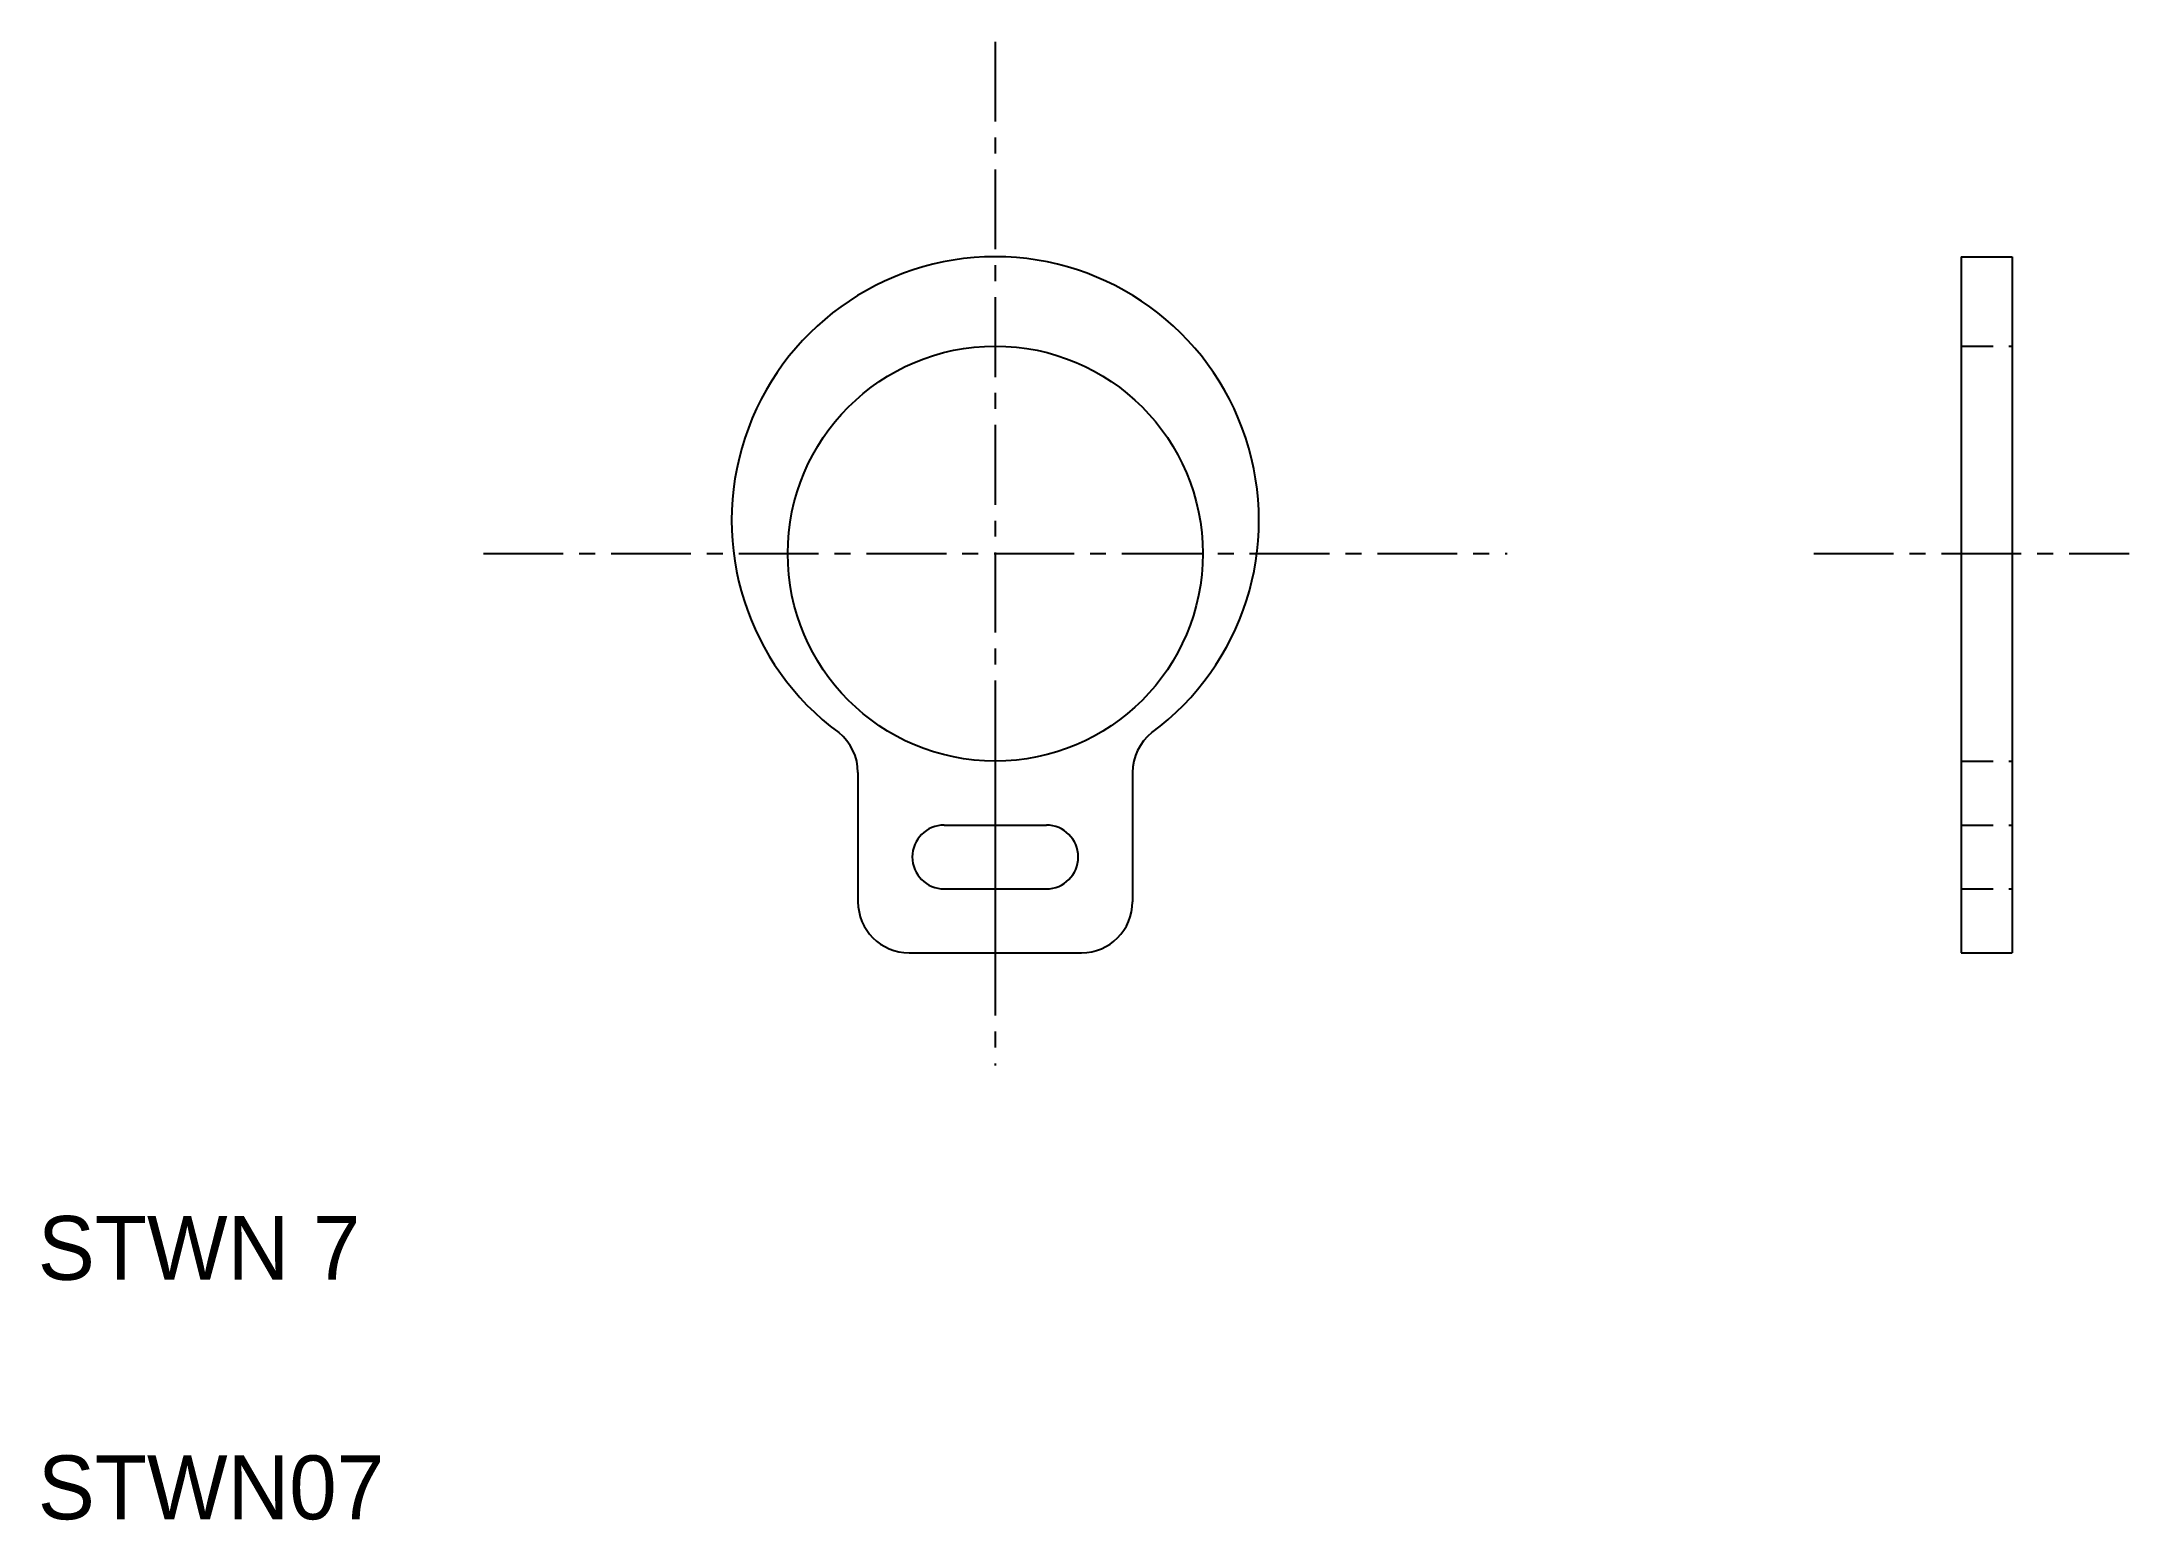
# Model space of a CAD drawing. Extents: x 99 to 131.7, y 71.3 to 94.5.
import ezdxf

# ---------------------------------------------------------------- set-up
doc = ezdxf.new("R2010")
doc.units = 0
doc.linetypes.add('CENTER', pattern=[2, 1.25, -0.25, 0.25, -0.25])
doc.linetypes.add('DASHED', pattern=[0.75, 0.5, -0.25])
doc.layers.get('0').update_dxf_attribs({"linetype": 'CONTINUOUS'})
doc.layers.add('CENTER', color=1, linetype='CENTER')

msp = doc.modelspace()

# ---------------------------------------------------------------- linework, layer by layer
at = {"color": 7, "linetype": 'CONTINUOUS'}
for p, q in [((129.033, 91.111), (129.033, 80.211)), ((129.033, 91.111), (129.833, 91.111)), ((129.833, 91.111), (129.833, 80.211)), ((113.907, 83.211), (113.907, 82.211)), ((111.757, 83.033), (111.757, 81.011)), ((116.057, 83.033), (116.057, 81.011)), ((113.107, 82.211), (114.707, 82.211)), ((113.107, 81.211), (114.707, 81.211)), ((113.907, 81.211), (113.907, 80.211)), ((112.557, 80.211), (115.257, 80.211)), ((129.033, 80.211), (129.833, 80.211))]:
    msp.add_line(p, q, dxfattribs=at)
at = {"color": 3, "linetype": 'DASHED'}
for p, q in [((129.033, 89.711), (129.833, 89.711)), ((129.033, 83.211), (129.833, 83.211)), ((129.033, 82.211), (129.833, 82.211)), ((129.033, 81.211), (129.833, 81.211))]:
    msp.add_line(p, q, dxfattribs=at)
at = {"color": 7, "linetype": 'CONTINUOUS'}
msp.add_circle((113.907, 86.461), 3.25, dxfattribs=at)
for centre, radius, start, end in [((113.907, 86.981), 4.129, 306.4134, 233.5866), ((110.957, 83.033), 0.8, 0, 51.4147), ((116.857, 83.033), 0.8, 128.5853, 180), ((113.107, 81.711), 0.5, 90, 270), ((114.707, 81.711), 0.5, 270, 90), ((112.557, 81.011), 0.8, 180, 270), ((115.257, 81.011), 0.8, 270, 0)]:
    msp.add_arc(centre, radius, start, end, dxfattribs=at)
at = {"layer": 'CENTER', "color": 1, "linetype": 'CENTER'}
for p, q in [((113.907, 94.477), (113.907, 78.445)), ((105.891, 86.461), (121.923, 86.461)), ((126.725, 86.461), (131.666, 86.461))]:
    msp.add_line(p, q, dxfattribs=at)

# ---------------------------------------------------------------- texts
at = {"color": 7, "linetype": 'CONTINUOUS'}
for s, p in [('STWN 7', (98.913, 75.09)), ('STWN07', (98.913, 71.34))]:
    msp.add_text(s, height=1, dxfattribs=at).set_placement(p)

doc.saveas('drawing.dxf')
